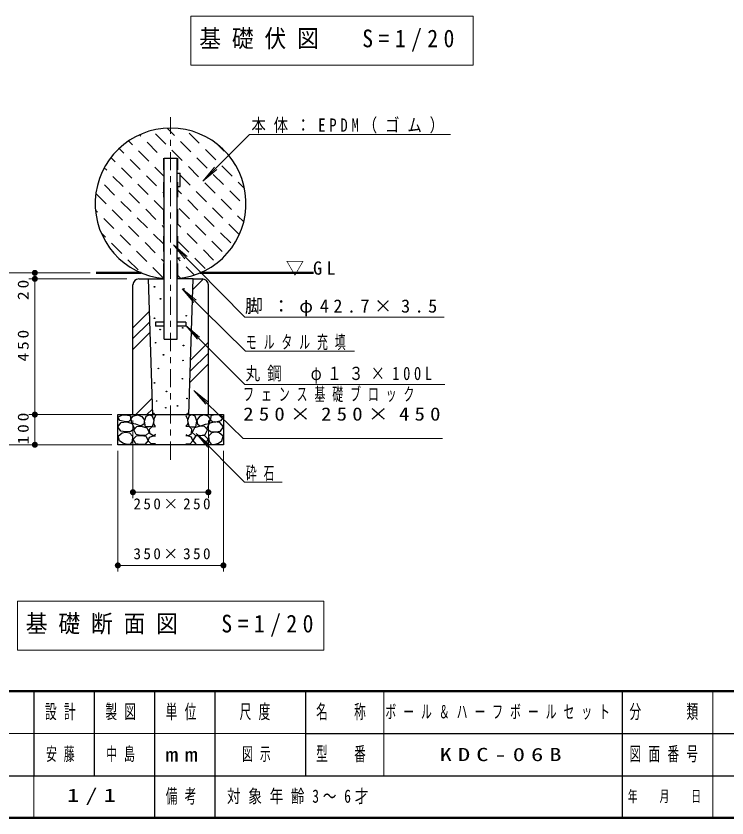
# Model space of a CAD drawing. Units: millimetres on the paper, scale 1:20. Extents: x 1295 to 1680, y -12 to 267.
# Drawn here: x 1444.5 to 1562.4, y 0 to 132.9 of the extents above; entities that cross this region are included whole.
import ezdxf

# ---------------------------------------------------------------- set-up
doc = ezdxf.new("R2010")
doc.units = ezdxf.units.MM
doc.linetypes.add('USER1', pattern=[4.5, 2.5, -2])
doc.linetypes.add('USER2', pattern=[6, 3, -1, 1, -1])
doc.layers.add('LY_1', color=7, linetype='Continuous', lineweight=13)
doc.styles.add('ＭＳ ゴシック', font='')
doc.styles.get('ＭＳ ゴシック').set_extended_font_data('MS Gothic')

# ---------------------------------------------------------------- blocks, each defined once
blk = doc.blocks.new('filled_dot')
at = {"color": 0, "linetype": 'Continuous', "lineweight": -2, "const_width": 1.25}
blk.add_lwpolyline([(-0.625, 0, 1), (0.625, 0, 1)], format="xyb", close=True, dxfattribs=at)

msp = doc.modelspace()

# ---------------------------------------------------------------- linework, layer by layer
at = {"layer": 'LY_1'}
for p, q in [((1473.514, 132.936), (1473.514, 124.803)), ((1520.314, 132.936), (1473.514, 132.936)), ((1520.314, 124.803), (1520.314, 132.936)), ((1473.514, 124.803), (1520.314, 124.803)), ((1470.782, 113.137), (1469.569, 114.35)), ((1465.238, 113.024), (1465.009, 113.253)), ((1469.368, 111.723), (1467.671, 113.42)), ((1474.912, 111.836), (1473.215, 113.533)), ((1483.205, 113.317), (1475.519, 105.555)), ((1483.205, 113.317), (1516.539, 113.317)), ((1463.824, 111.61), (1463.193, 112.241)), ((1467.954, 110.309), (1466.257, 112.006)), ((1473.497, 110.422), (1471.8, 112.119)), ((1479.041, 110.535), (1477.873, 111.703)), ((1462.41, 110.196), (1461.618, 110.988)), ((1466.539, 108.894), (1464.842, 110.591)), ((1472.083, 109.008), (1470.386, 110.705)), ((1477.627, 109.121), (1475.93, 110.818)), ((1460.996, 108.781), (1460.271, 109.506)), ((1465.125, 107.48), (1463.428, 109.177)), ((1469.095, 109.167), (1468.972, 109.29)), ((1476.213, 107.707), (1474.516, 109.404)), ((1459.582, 107.367), (1459.157, 107.792)), ((1463.711, 106.066), (1462.014, 107.763)), ((1469.095, 106.339), (1467.558, 107.876)), ((1474.798, 106.292), (1473.101, 107.989)), ((1475.519, 105.555), (1477.436, 107.863)), ((1480.342, 106.405), (1478.645, 108.102)), ((1462.297, 104.652), (1460.6, 106.349)), ((1467.841, 104.765), (1466.143, 106.462)), ((1473.384, 104.878), (1471.732, 106.53)), ((1475.519, 105.555), (1477.808, 107.495)), ((1478.928, 104.991), (1477.231, 106.688)), ((1466.426, 103.351), (1464.729, 105.048)), ((1477.514, 103.577), (1475.817, 105.274)), ((1482.417, 104.331), (1481.36, 105.387)), ((1460.883, 103.238), (1459.186, 104.935)), ((1469.095, 103.51), (1468.859, 103.747)), ((1471.97, 103.464), (1471.23, 104.204)), ((1476.1, 102.163), (1474.402, 103.86)), ((1481.643, 102.276), (1479.946, 103.973)), ((1459.468, 101.823), (1457.772, 103.519)), ((1465.012, 101.937), (1463.315, 103.634)), ((1474.685, 100.749), (1472.988, 102.446)), ((1480.229, 100.862), (1478.532, 102.559)), ((1463.598, 100.522), (1461.901, 102.219)), ((1469.095, 100.682), (1467.445, 102.332)), ((1478.815, 99.447), (1477.118, 101.145)), ((1458.054, 100.409), (1457.712, 100.751)), ((1462.184, 99.108), (1460.487, 100.805)), ((1467.727, 99.221), (1466.03, 100.918)), ((1473.271, 99.334), (1471.574, 101.031)), ((1477.401, 98.033), (1475.704, 99.73)), ((1482.283, 98.808), (1481.247, 99.843)), ((1460.769, 97.694), (1459.072, 99.391)), ((1466.313, 97.807), (1464.616, 99.504)), ((1471.857, 97.92), (1471.23, 98.547)), ((1481.53, 96.732), (1479.833, 98.429)), ((1464.899, 96.393), (1463.202, 98.09)), ((1469.095, 97.854), (1468.746, 98.203)), ((1475.986, 96.619), (1474.289, 98.316)), ((1459.355, 96.28), (1458.657, 96.978)), ((1463.485, 94.979), (1461.788, 96.676)), ((1469.028, 95.092), (1467.331, 96.789)), ((1474.572, 95.205), (1472.875, 96.902)), ((1480.116, 95.318), (1478.419, 97.015)), ((1462.071, 93.564), (1460.373, 95.261)), ((1467.614, 93.678), (1465.917, 95.375)), ((1470.609, 95.006), (1472.527, 92.699)), ((1470.609, 95.006), (1472.899, 93.067)), ((1482.481, 83.023), (1470.609, 95.006)), ((1473.158, 93.791), (1471.461, 95.488)), ((1478.702, 93.904), (1477.005, 95.601)), ((1466.2, 92.263), (1464.503, 93.96)), ((1477.287, 92.49), (1475.59, 94.187)), ((1464.786, 90.849), (1463.089, 92.546)), ((1469.095, 92.197), (1468.633, 92.659)), ((1471.744, 92.376), (1471.23, 92.89)), ((1475.873, 91.075), (1474.176, 92.772)), ((1468.915, 89.548), (1467.218, 91.245)), ((1474.115, 90.006), (1472.762, 91.358)), ((1456.816, 90.364), (1436.662, 90.364)), ((1462.912, 89.364), (1446.662, 89.364)), ((1451.162, 89.364), (1447.162, 89.364)), ((1447.662, 85.782), (1447.662, 90.364)), ((1447.662, 66.864), (1447.662, 89.364)), ((1471.817, 89.475), (1471.348, 89.944)), ((1473.854, 87.614), (1475.589, 89.349)), ((1472.058, 87.724), (1474.006, 85.443)), ((1472.058, 87.724), (1474.372, 85.815)), ((1482.565, 77.395), (1472.058, 87.724)), ((1463.912, 81.264), (1466.593, 83.944)), ((1482.481, 83.023), (1515.481, 83.023)), ((1463.912, 79.468), (1466.651, 82.206)), ((1472.669, 81.653), (1474.598, 79.356)), ((1472.669, 81.653), (1474.968, 79.726)), ((1482.477, 71.85), (1472.669, 81.653)), ((1463.912, 77.672), (1466.708, 80.468)), ((1473.464, 75.91), (1476.412, 78.858)), ((1482.565, 77.395), (1500.618, 77.395)), ((1473.402, 74.052), (1476.412, 77.062)), ((1473.34, 72.194), (1476.412, 75.266)), ((1482.477, 71.85), (1515.579, 71.85)), ((1474.029, 70.87), (1475.987, 68.597)), ((1474.029, 70.87), (1476.352, 68.972)), ((1482.193, 62.917), (1474.029, 70.87)), ((1464.419, 66.864), (1467.073, 69.518)), ((1460.412, 66.864), (1446.662, 66.864)), ((1447.662, 61.864), (1447.662, 66.864)), ((1466.215, 66.864), (1467.13, 67.78)), ((1463.912, 65.864), (1463.912, 52.996)), ((1476.412, 65.864), (1476.412, 52.996)), ((1474.391, 63.759), (1476.312, 61.455)), ((1474.391, 63.759), (1476.683, 61.823)), ((1482.415, 55.68), (1474.391, 63.759)), ((1482.193, 62.917), (1515.193, 62.917)), ((1460.412, 61.864), (1436.662, 61.864)), ((1461.412, 60.864), (1461.412, 40.864)), ((1478.912, 60.864), (1478.912, 40.864)), ((1482.415, 55.68), (1488.619, 55.68)), ((1476.412, 53.996), (1463.912, 53.996)), ((1478.912, 41.864), (1461.412, 41.864)), ((1444.762, 35.931), (1444.762, 27.798)), ((1495.562, 35.931), (1444.762, 35.931)), ((1495.562, 27.798), (1495.562, 35.931)), ((1444.762, 27.798), (1495.562, 27.798)), ((1505.5, 21), (1505.5, 7)), ((1560, 21), (1560, 0)), ((1437.5, 14), (1492.5, 14)), ((1447.5, 7), (1447.5, 0))]:
    msp.add_line(p, q, dxfattribs=at)
at = {"layer": 'LY_1', "linetype": 'USER2'}
msp.add_line((1470.162, 59.394), (1470.162, 116.169), dxfattribs=at)
at = {"layer": 'LY_1', "linetype": 'USER1'}
for p, q in [((1468.992, 89.419), (1468.992, 109.364)), ((1471.332, 89.419), (1471.332, 109.364))]:
    msp.add_line(p, q, dxfattribs=at)
at = {"layer": 'LY_1', "lineweight": 25}
for p, q in [((1469.095, 79.364), (1469.095, 109.364)), ((1469.095, 109.364), (1471.23, 109.364)), ((1471.23, 79.364), (1471.23, 109.364)), ((1471.232, 106.864), (1471.732, 106.864)), ((1471.732, 104.664), (1471.732, 106.864)), ((1471.232, 104.664), (1471.732, 104.664)), ((1471.23, 92.864), (1471.73, 92.864)), ((1464.912, 89.364), (1466.412, 89.364)), ((1466.412, 89.364), (1469.095, 89.364)), ((1466.412, 89.364), (1467.164, 66.765)), ((1473.912, 89.364), (1471.23, 89.364)), ((1473.162, 66.864), (1473.912, 89.364)), ((1473.912, 89.364), (1475.412, 89.364)), ((1463.912, 66.864), (1463.912, 88.364)), ((1476.412, 66.864), (1476.412, 88.364)), ((1467.662, 82.189), (1467.662, 81.54)), ((1469.095, 82.189), (1467.662, 82.189)), ((1469.095, 81.54), (1467.662, 81.54)), ((1472.662, 82.189), (1471.23, 82.189)), ((1472.662, 81.54), (1471.23, 81.54)), ((1472.662, 82.189), (1472.662, 81.54)), ((1469.095, 79.364), (1471.23, 79.364)), ((1461.412, 66.864), (1478.912, 66.864)), ((1461.412, 61.864), (1461.412, 66.864)), ((1478.912, 66.864), (1478.912, 61.864)), ((1478.912, 61.864), (1461.412, 61.864)), ((1447.5, 21), (1447.5, 7)), ((1457.5, 21), (1457.5, 7)), ((1467.5, 21), (1467.5, 0)), ((1477.5, 21), (1477.5, 7)), ((1492.5, 21), (1492.5, 7)), ((1545, 21), (1545, 0)), ((1492.5, 14), (1610, 14)), ((1437.5, 7), (1680, 7)), ((1477.5, 7), (1477.5, 0))]:
    msp.add_line(p, q, dxfattribs=at)
at = {"layer": 'LY_1', "lineweight": 50}
for p, q in [((1457.816, 90.364), (1465.264, 90.364)), ((1475.061, 90.364), (1493.848, 90.364)), ((1295, 21), (1680, 21)), ((1295, 0), (1680, 0))]:
    msp.add_line(p, q, dxfattribs=at)
at = {"layer": 'LY_1', "lineweight": 25}
for points in [[(1462.679, 65.69), (1461.762, 65.863), (1461.428, 66.458), (1462.208, 66.817), (1462.816, 66.854), (1463.522, 66.656), (1463.534, 65.999), (1463.162, 65.677)], [(1464.971, 65.033), (1464.377, 65.268), (1463.72, 65.417), (1463.621, 66.21), (1463.968, 66.631), (1464.686, 66.83), (1465.393, 66.532), (1465.814, 65.937), (1465.715, 65.293), (1465.293, 64.996)], [(1467.102, 64.909), (1466.644, 64.86), (1465.987, 64.835), (1465.839, 65.752), (1466.086, 66.582), (1466.644, 66.854), (1467.09, 66.668), (1467.375, 65.913), (1467.214, 65.157)], [(1473.223, 64.909), (1473.681, 64.86), (1474.338, 64.835), (1474.486, 65.752), (1474.239, 66.582), (1473.681, 66.854), (1473.235, 66.668), (1472.95, 65.913), (1473.111, 65.157)], [(1475.354, 65.033), (1475.948, 65.268), (1476.605, 65.417), (1476.704, 66.21), (1476.357, 66.631), (1475.639, 66.83), (1474.932, 66.532), (1474.511, 65.937), (1474.61, 65.293), (1475.032, 64.996)], [(1477.646, 65.69), (1478.562, 65.863), (1478.897, 66.458), (1478.116, 66.817), (1477.509, 66.854), (1476.803, 66.656), (1476.791, 65.999), (1477.162, 65.677)], [(1462.679, 64.017), (1461.911, 64.129), (1461.391, 64.847), (1461.985, 65.529), (1462.878, 65.653), (1463.757, 65.368), (1464.166, 64.562), (1463.584, 64.042)], [(1477.646, 64.017), (1478.414, 64.129), (1478.934, 64.847), (1478.339, 65.529), (1477.447, 65.653), (1476.568, 65.368), (1476.159, 64.562), (1476.741, 64.042)], [(1462.939, 61.899), (1462.233, 62.122), (1461.676, 62.518), (1461.453, 63.299), (1462.109, 63.831), (1462.734, 63.977), (1463.324, 63.868), (1463.869, 63.311), (1463.782, 62.394), (1463.46, 61.948)], [(1465.145, 63.422), (1464.463, 63.546), (1464.067, 64.327), (1464.55, 64.872), (1465.293, 64.946), (1466.223, 64.661), (1466.594, 63.893), (1466.086, 63.484)], [(1475.18, 63.422), (1475.862, 63.546), (1476.258, 64.327), (1475.775, 64.872), (1475.032, 64.946), (1474.102, 64.661), (1473.731, 63.893), (1474.239, 63.484)], [(1477.385, 61.899), (1478.092, 62.122), (1478.649, 62.518), (1478.872, 63.299), (1478.216, 63.831), (1477.591, 63.977), (1477.001, 63.868), (1476.456, 63.311), (1476.543, 62.394), (1476.865, 61.948)], [(1465.182, 61.886), (1464.401, 62.047), (1463.931, 62.803), (1464.488, 63.335), (1465.355, 63.385), (1466.037, 63.298), (1466.458, 62.567), (1465.962, 61.948)], [(1475.143, 61.886), (1475.924, 62.047), (1476.394, 62.803), (1475.837, 63.335), (1474.97, 63.385), (1474.288, 63.298), (1473.867, 62.567), (1474.362, 61.948)]]:
    msp.add_lwpolyline(points, close=True, dxfattribs=at)
for points in [[(1467.647, 66.693), (1467.387, 66.123), (1467.338, 65.467), (1467.462, 65.083), (1467.623, 65.021)], [(1472.678, 66.693), (1472.938, 66.123), (1472.987, 65.467), (1472.863, 65.083), (1472.702, 65.021)], [(1467.635, 63.559), (1467.251, 63.323), (1466.693, 63.72), (1466.656, 64.426), (1467.04, 64.86), (1467.66, 64.897)], [(1472.69, 63.559), (1473.074, 63.323), (1473.632, 63.72), (1473.669, 64.426), (1473.285, 64.86), (1472.665, 64.897)], [(1467.635, 61.998), (1466.954, 62.022), (1466.458, 62.493), (1466.681, 63.113), (1467.301, 63.323), (1467.635, 63.361)], [(1472.69, 61.998), (1473.371, 62.022), (1473.867, 62.493), (1473.644, 63.113), (1473.024, 63.323), (1472.69, 63.361)]]:
    msp.add_lwpolyline(points, dxfattribs=at)
for centre in [(1467.482, 88.053), (1472.347, 87.701), (1468.478, 86.06), (1467.482, 82.836), (1472.757, 83.247), (1472.171, 81.254), (1468.42, 80.961), (1467.669, 78.776), (1472.293, 78.32), (1468.977, 76.769), (1472.216, 75.851), (1468.125, 74.518), (1467.482, 72.11), (1472.112, 72.813), (1469.475, 70.703), (1467.834, 69.121), (1472.874, 69.531), (1469.358, 68.007), (1471.292, 68.3), (1467.395, 67.079), (1472.93, 67.079)]:
    msp.add_circle(centre, 0.05, dxfattribs=at)
for centre, radius, start, end in [((1470.162, 101.864), 12.5, 274.89903, 265.10097), ((1464.912, 88.364), 1, 90, 180), ((1475.412, 88.364), 1, 0, 90)]:
    msp.add_arc(centre, radius, start, end, dxfattribs=at)

# ---------------------------------------------------------------- block references
at = {"layer": 'LY_1', "xscale": 0.4, "yscale": 0.4}
for p, rotation in [((1447.662, 90.364), 270), ((1447.662, 89.364), 90), ((1447.662, 89.364), 270), ((1447.662, 66.864), 270), ((1447.662, 66.864), 90), ((1447.662, 61.864), 90), ((1476.412, 53.996), 180), ((1478.912, 41.864), 180)]:
    msp.add_blockref('filled_dot', p, dxfattribs=dict(at, rotation=rotation))
for p in [(1463.912, 53.996), (1461.412, 41.864)]:
    msp.add_blockref('filled_dot', p, dxfattribs=at)

# ---------------------------------------------------------------- texts
at = {"layer": 'LY_1', "style": 'ＭＳ ゴシック'}
for s, insert, char_height, attachment_point in [('\\T1.5;\\W0.9;基礎伏図\u3000S=1/20', (1474.914, 128.869), 2.933, 4), ('\\T1.54;\\W0.8;本体：EPDM（ゴム）', (1483.539, 113.467), 2.199, 7), ('\\T1.5;▽GL', (1489.261, 89.864), 2.199, 7), ('\\T1.5;脚：φ42.7×3.5', (1482.481, 83.173), 2.199, 7), ('\\T1.64;\\W0.6;モルタル充填', (1482.618, 77.545), 2.199, 7), ('\\T1.5;\\W0.8;丸鋼\u3000φ１３×100L', (1482.579, 72), 2.199, 7), ('\\T1.64;\\W0.6;フェンス基礎ブロック', (1482.193, 71.367), 2.199, 1), ('\\T1.5;\\W1.15;250×250×450', (1482.193, 68.067), 2.199, 1), ('\\T1.64;\\W0.6;砕石', (1482.619, 55.83), 2.199, 7), ('\\T1.32;250×250', (1470.587, 52.996), 1.833, 2), ('\\T1.32;350×350', (1470.587, 42.864), 1.833, 8), ('\\T1.5;\\W0.9;基礎断面図\u3000S=1/20', (1446.162, 31.864), 2.933, 4), ('\\T1.64;\\W0.6;設計', (1452.5, 17.5), 2.346, 5), ('\\T1.64;\\W0.6;製図', (1462.5, 17.5), 2.346, 5), ('\\T1.64;\\W0.6;単位', (1472.5, 17.5), 2.346, 5), ('\\T1.64;\\W0.6;尺度', (1484.75, 17.5), 2.346, 5), ('\\T1.64;\\W0.6;名\u3000称', (1499, 17.5), 2.346, 5), ('\\T1.64;\\W0.6;ボール＆ハーフボールセット', (1505.75, 17.5), 2.199, 4), ('\\T1.64;\\W0.6;分\u3000\u3000類', (1552.5, 17.5), 2.346, 5), ('\\T1.64;\\W0.6;安藤', (1449.5, 10.5), 2.199, 4), ('\\T1.64;\\W0.6;中島', (1459.5, 10.5), 2.199, 4), ('\\T1.64;\\W0.6;型\u3000番', (1499, 10.5), 2.346, 5), ('\\T1.64;\\W0.6;図面番号', (1552.5, 10.5), 2.346, 5), ('\\T1.5;\\W1.35;mm', (1472.5, 10.5), 2.346, 5), ('\\T1.64;\\W0.6;図示', (1482, 10.5), 2.199, 4), ('\\T1.5;\\W1.35;KDC-06B', (1514.75, 10.5), 2.199, 4), ('\\T1.5;\\W1.35;1/1', (1453, 3.5), 2.199, 4), ('\\T1.64;\\W0.6;備考', (1472.5, 3.5), 2.346, 5), ('\\T1.57;\\W0.75;対象年齢3～6才', (1479.5, 3.5), 2.199, 4), ('\\T1.64;\\W0.6;年\u3000月\u3000日', (1552.5, 3.5), 1.906, 5)]:
    msp.add_mtext(s, dxfattribs=dict(at, insert=insert, char_height=char_height, attachment_point=attachment_point))
at = {"layer": 'LY_1', "char_height": 1.833, "attachment_point": 8, "rotation": 90, "style": 'ＭＳ ゴシック'}
for s, insert in [('\\T1.34;\\W1.15;20', (1446.662, 87.782)), ('\\T1.33;\\W1.15;450', (1446.662, 78.53)), ('\\T1.33;\\W1.15;100', (1446.662, 64.793))]:
    msp.add_mtext(s, dxfattribs=dict(at, insert=insert))

doc.saveas('drawing.dxf')
